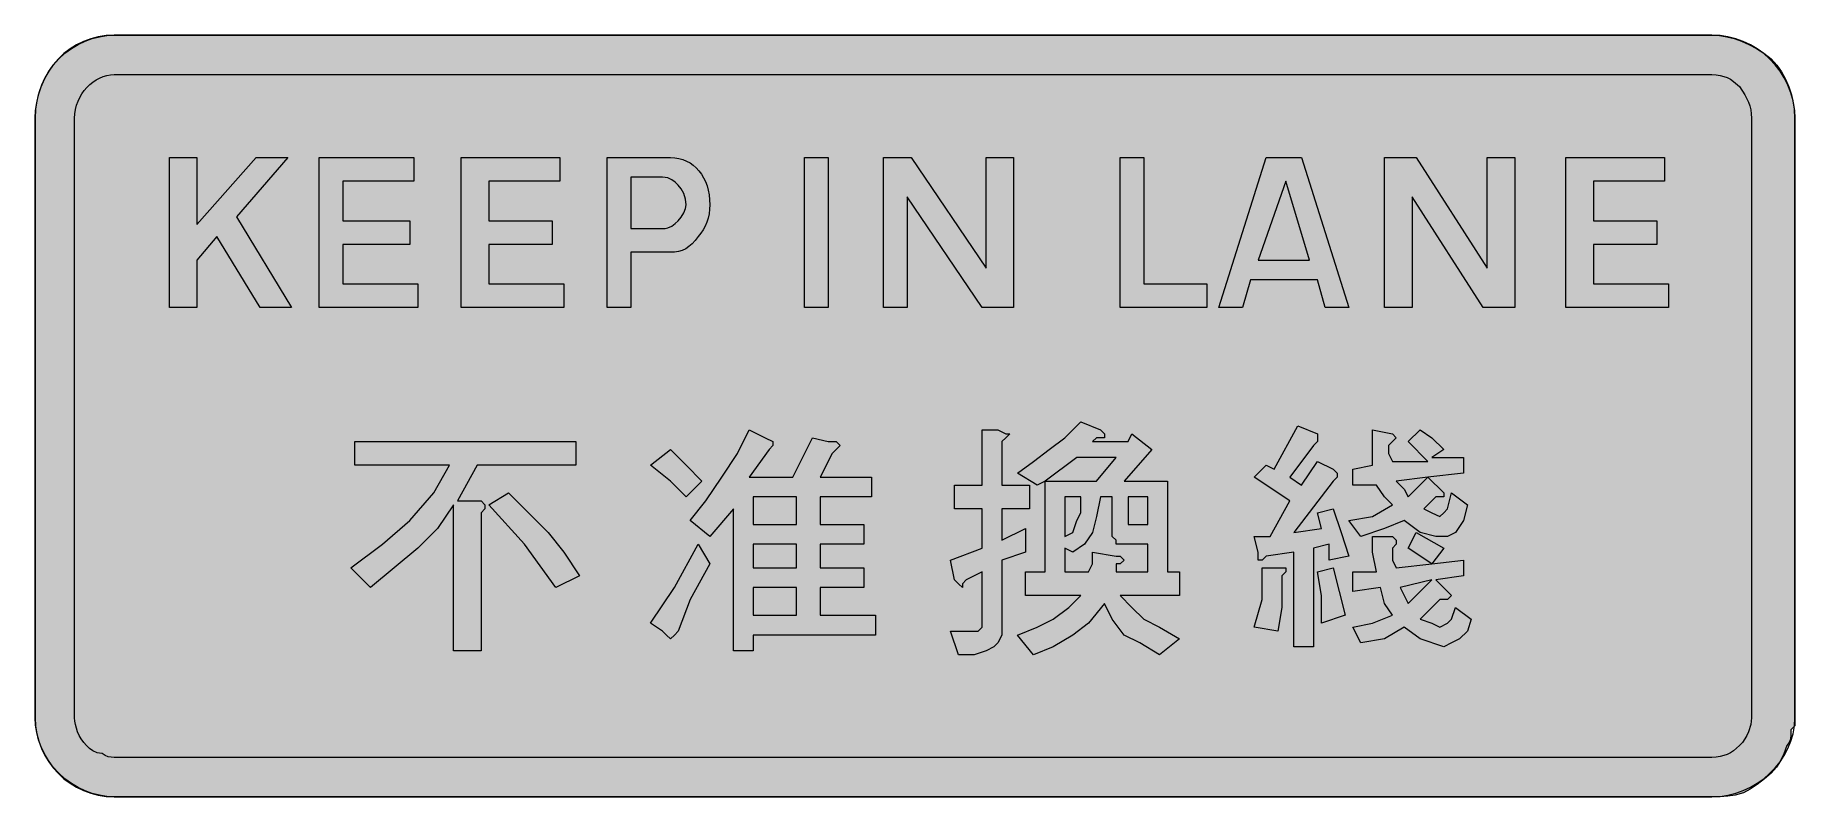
# Model space of a CAD drawing. Header units: metres. Extents: x 16 to 551, y 20 to 252.
import ezdxf

# ---------------------------------------------------------------- set-up
doc = ezdxf.new("R2010")
doc.units = ezdxf.units.M
for name, color, linetype, true_color in [('FILL_BLUE_0000FF', 7, 'Continuous', 0x0000ff), ('FILL_WHITE_FFFFFF', 7, 'Continuous', 0xffffff), ('STROKE_BLUE_0000FF', 7, 'Continuous', 0x0000ff), ('STROKE_WHITE_FFFFFF', 7, 'Continuous', 0xffffff)]:
    doc.layers.add(name, color=color, linetype=linetype, true_color=true_color)

msp = doc.modelspace()

# ---------------------------------------------------------------- hatches: boundary and pattern name
at = {"layer": 'FILL_BLUE_0000FF', "true_color": 0x0000ff}
h = msp.add_hatch(color=7, dxfattribs=at)
h.dxf.hatch_style = 1
h.paths.add_polyline_path([(527.17, 239.7), (528.36, 239.53), (529.48, 239.25), (530.52, 238.86), (531.51, 238.35), (532.45, 237.73), (534.27, 236.16), (535.85, 233.65), (536.97, 231.36), (537.36, 230.23), (537.65, 229.07), (537.81, 227.86), (537.87, 226.56), (537.87, 44.16), (537.81, 43.21), (537.65, 42.17), (536.97, 39.96), (536.46, 38.84), (535.85, 37.75), (535.11, 36.71), (534.27, 35.76), (532.45, 34.18), (531.51, 33.57), (530.52, 33.06), (529.48, 32.67), (528.36, 32.38), (527.17, 32.22), (525.87, 32.16), (39.87, 32.16), (38.97, 32.18), (38.07, 32.31), (37.17, 32.67), (36.27, 33.36), (35.42, 33.41), (34.68, 33.57), (33.42, 34.11), (32.39, 34.88), (31.47, 35.76), (30.63, 36.71), (29.9, 37.75), (29.28, 38.84), (28.77, 39.96), (28.1, 42.17), (27.93, 43.21), (27.87, 44.16), (27.87, 226.56), (27.94, 227.89), (28.14, 229.19), (28.46, 230.45), (28.9, 231.66), (29.44, 232.81), (30.08, 233.9), (30.81, 234.92), (31.62, 235.86), (32.5, 236.72), (33.44, 237.48), (34.43, 238.15), (35.46, 238.71), (36.53, 239.16), (37.63, 239.49), (38.75, 239.69), (39.87, 239.76), (525.87, 239.76), (527.17, 239.7)])
at = {"layer": 'FILL_WHITE_FFFFFF', "true_color": 0xffffff}
h = msp.add_hatch(color=7, dxfattribs=at)
h.dxf.hatch_style = 1
h.paths.add_polyline_path([(528.12, 251.65), (530.37, 251.31), (532.62, 250.75), (534.87, 249.96), (537.12, 248.95), (539.37, 247.71), (541.62, 246.25), (543.87, 244.56), (545.56, 242.65), (547.02, 240.57), (548.26, 238.34), (549.27, 236.01), (550.06, 233.63), (550.62, 231.23), (550.96, 228.86), (551.07, 226.56), (551.07, 44.16), (551.07, 41.76), (549.87, 40.56), (549.85, 38.97), (549.72, 37.71), (549.36, 36.68), (548.67, 35.76), (547.75, 33.27), (546.72, 31.11), (545.46, 29.18), (543.87, 27.36), (541.88, 25.58), (539.67, 23.91), (537.46, 22.47), (535.47, 21.36), (532.96, 20.67), (530.67, 20.31), (528.38, 20.18), (525.87, 20.16), (39.87, 20.16), (37.62, 20.27), (35.39, 20.61), (33.18, 21.17), (31.02, 21.96), (28.91, 22.97), (26.88, 24.21), (24.92, 25.67), (23.07, 27.36), (21.38, 29.21), (19.92, 31.17), (18.68, 33.2), (17.67, 35.31), (16.88, 37.47), (16.32, 39.68), (15.98, 41.91), (15.87, 44.16), (15.87, 226.56), (15.98, 228.86), (16.32, 231.23), (16.88, 233.63), (17.67, 236.01), (18.68, 238.34), (19.92, 240.57), (21.38, 242.65), (23.07, 244.56), (24.92, 246.25), (26.88, 247.71), (28.91, 248.95), (31.02, 249.96), (33.18, 250.75), (35.39, 251.31), (37.62, 251.65), (39.87, 251.76), (525.87, 251.76), (528.12, 251.65)])
h = msp.add_hatch(color=7, dxfattribs=at)
h.dxf.hatch_style = 1
h.paths.add_polyline_path([(71.07, 190.56), (65.07, 183.36), (65.07, 168.96), (56.67, 168.96), (56.67, 214.56), (65.07, 214.56), (65.07, 194.16), (83.07, 214.56), (92.67, 214.56), (77.07, 196.56), (93.87, 168.96), (84.27, 168.96), (71.07, 190.56)])
h = msp.add_hatch(color=7, dxfattribs=at)
h.dxf.hatch_style = 1
h.paths.add_polyline_path([(102.27, 214.56), (131.07, 214.56), (131.07, 207.36), (109.47, 207.36), (109.47, 195.36), (129.87, 195.36), (129.87, 188.16), (109.47, 188.16), (109.47, 176.16), (132.27, 176.16), (132.27, 168.96), (102.27, 168.96), (102.27, 214.56)])
h = msp.add_hatch(color=7, dxfattribs=at)
h.dxf.hatch_style = 1
h.paths.add_polyline_path([(145.47, 214.56), (175.47, 214.56), (175.47, 207.36), (153.87, 207.36), (153.87, 195.36), (173.07, 195.36), (173.07, 188.16), (153.87, 188.16), (153.87, 176.16), (176.67, 176.16), (176.67, 168.96), (145.47, 168.96), (145.47, 214.56)])
h = msp.add_hatch(color=7, dxfattribs=at)
h.dxf.hatch_style = 1
h.paths.add_polyline_path([(211.65, 214.29), (212.85, 213.95), (213.98, 213.49), (215.04, 212.91), (216.03, 212.22), (216.94, 211.42), (217.77, 210.51), (218.51, 209.51), (219.17, 208.41), (219.74, 207.22), (220.21, 205.95), (220.58, 204.61), (220.85, 203.19), (221.01, 201.71), (221.07, 200.16), (221.01, 198.81), (220.85, 197.48), (220.56, 196.17), (220.17, 194.91), (219.66, 193.7), (219.05, 192.57), (218.31, 191.51), (217.47, 190.56), (216.57, 189.32), (215.65, 188.29), (214.71, 187.46), (213.72, 186.81), (212.68, 186.33), (211.56, 186), (210.37, 185.82), (209.07, 185.76), (197.07, 185.76), (197.07, 168.96), (189.87, 168.96), (189.87, 214.56), (209.07, 214.56), (210.39, 214.49), (211.65, 214.29)])
h.paths.add_polyline_path([(206.67, 192.96), (207.52, 193.01), (208.26, 193.17), (209.52, 193.71), (210.55, 194.48), (211.47, 195.36), (212.35, 196.45), (213.12, 197.76), (213.66, 199.07), (213.87, 200.16), (213.66, 201.94), (213.12, 203.61), (212.35, 205.05), (211.47, 206.16), (210.55, 207.04), (209.52, 207.81), (208.26, 208.35), (207.52, 208.51), (206.67, 208.56), (197.07, 208.56), (197.07, 192.96), (206.67, 192.96)], flags=16)
h = msp.add_hatch(color=7, dxfattribs=at)
h.dxf.hatch_style = 1
h.paths.add_polyline_path([(249.87, 214.56), (257.07, 214.56), (257.07, 168.96), (249.87, 168.96), (249.87, 214.56)])
h = msp.add_hatch(color=7, dxfattribs=at)
h.dxf.hatch_style = 1
h.paths.add_polyline_path([(281.07, 202.56), (281.07, 168.96), (273.87, 168.96), (273.87, 214.56), (282.27, 214.56), (305.07, 180.96), (305.07, 214.56), (313.47, 214.56), (313.47, 168.96), (303.87, 168.96), (281.07, 202.56)])
h = msp.add_hatch(color=7, dxfattribs=at)
h.dxf.hatch_style = 1
h.paths.add_polyline_path([(345.87, 214.56), (353.07, 214.56), (353.07, 176.16), (372.27, 176.16), (372.27, 168.96), (345.87, 168.96), (345.87, 214.56)])
h = msp.add_hatch(color=7, dxfattribs=at)
h.dxf.hatch_style = 1
h.paths.add_polyline_path([(415.47, 168.96), (408.27, 168.96), (405.87, 177.36), (385.47, 177.36), (383.07, 168.96), (375.87, 168.96), (390.27, 214.56), (401.07, 214.56), (415.47, 168.96)])
h.paths.add_polyline_path([(387.87, 183.36), (403.47, 183.36), (396.27, 207.36), (387.87, 183.36)], flags=16)
h = msp.add_hatch(color=7, dxfattribs=at)
h.dxf.hatch_style = 1
h.paths.add_polyline_path([(434.67, 202.56), (434.67, 168.96), (426.27, 168.96), (426.27, 214.56), (435.87, 214.56), (457.47, 180.96), (457.47, 214.56), (465.87, 214.56), (465.87, 168.96), (456.27, 168.96), (434.67, 202.56)])
h = msp.add_hatch(color=7, dxfattribs=at)
h.dxf.hatch_style = 1
h.paths.add_polyline_path([(481.47, 214.56), (511.47, 214.56), (511.47, 207.36), (489.87, 207.36), (489.87, 195.36), (509.07, 195.36), (509.07, 188.16), (489.87, 188.16), (489.87, 176.16), (512.67, 176.16), (512.67, 168.96), (481.47, 168.96), (481.47, 214.56)])
h = msp.add_hatch(color=7, dxfattribs=at)
h.dxf.hatch_style = 1
h.paths.add_polyline_path([(329.07, 129.36), (333.87, 134.16), (339.87, 131.76), (341.07, 130.56), (341.07, 129.36), (339.87, 129.36), (338.67, 129.36), (337.47, 128.16), (348.27, 128.16), (349.47, 130.56), (355.47, 125.76), (347.07, 116.16), (360.27, 116.16), (360.27, 88.56), (363.87, 88.56), (363.87, 81.36), (345.87, 81.36), (349.47, 77.76), (353.07, 74.16), (357.87, 71.76), (363.87, 68.16), (357.87, 63.36), (351.87, 66.96), (347.07, 69.36), (343.47, 74.16), (341.07, 78.96), (336.27, 72.96), (331.47, 69.36), (325.47, 65.76), (319.47, 63.36), (314.67, 69.36), (320.67, 71.76), (325.47, 74.16), (330.27, 77.76), (333.87, 81.36), (317.07, 81.36), (317.07, 88.56), (323.07, 88.56), (323.07, 116.16), (320.67, 114.96), (314.67, 118.56), (319.47, 122.16), (324.27, 125.76), (329.07, 129.36)])
h.paths.add_polyline_path([(338.67, 116.16), (344.67, 123.36), (332.67, 123.36), (323.07, 116.16), (338.67, 116.16)], flags=16)
h.paths.add_polyline_path([(333.87, 111.36), (329.07, 111.36), (329.07, 99.36), (331.47, 100.56), (332.67, 104.16), (333.87, 106.56), (333.87, 111.36)], flags=16)
h.paths.add_polyline_path([(348.27, 111.36), (348.27, 102.96), (354.27, 102.96), (354.27, 111.36), (348.27, 111.36)], flags=16)
h.paths.add_polyline_path([(337.47, 90.96), (337.47, 94.56), (344.67, 93.36), (345.87, 93.36), (347.07, 92.16), (345.87, 90.96), (344.67, 90.96), (344.67, 88.56), (354.27, 88.56), (354.27, 96.96), (347.07, 96.96), (344.67, 96.96), (344.67, 98.16), (343.47, 99.36), (343.47, 100.56), (343.47, 111.36), (339.87, 111.36), (338.67, 105.36), (337.47, 100.56), (335.07, 96.96), (331.47, 94.56), (329.07, 95.76), (329.07, 88.56), (336.27, 88.56), (337.47, 90.96)], flags=16)
h = msp.add_hatch(color=7, dxfattribs=at)
h.dxf.hatch_style = 1
h.paths.add_polyline_path([(233.07, 131.76), (237.87, 129.36), (240.27, 128.16), (240.27, 126.96), (239.07, 125.76), (233.07, 117.36), (246.27, 117.36), (252.27, 129.36), (257.07, 128.16), (259.47, 128.16), (260.67, 126.96), (259.47, 125.76), (258.27, 124.56), (254.67, 117.36), (270.27, 117.36), (270.27, 111.36), (254.67, 111.36), (254.67, 102.96), (267.87, 102.96), (267.87, 96.96), (254.67, 96.96), (254.67, 89.76), (267.87, 89.76), (267.87, 83.76), (254.67, 83.76), (254.67, 75.36), (271.47, 75.36), (271.47, 69.36), (234.27, 69.36), (234.27, 64.56), (228.27, 64.56), (228.27, 107.76), (221.07, 99.36), (215.07, 104.16), (219.87, 110.16), (224.67, 117.36), (229.47, 124.56), (233.07, 131.76)])
h.paths.add_polyline_path([(234.27, 89.76), (247.47, 89.76), (247.47, 96.96), (234.27, 96.96), (234.27, 89.76)], flags=16)
h.paths.add_polyline_path([(234.27, 111.36), (234.27, 102.96), (247.47, 102.96), (247.47, 111.36), (234.27, 111.36)], flags=16)
h.paths.add_polyline_path([(247.47, 83.76), (234.27, 83.76), (234.27, 75.36), (247.47, 75.36), (247.47, 83.76)], flags=16)
h = msp.add_hatch(color=7, dxfattribs=at)
h.dxf.hatch_style = 1
h.paths.add_polyline_path([(303.87, 114.96), (303.87, 131.76), (308.67, 131.76), (311.07, 130.56), (312.27, 130.56), (311.07, 129.36), (309.87, 128.16), (309.87, 114.96), (318.27, 114.96), (318.27, 107.76), (309.87, 107.76), (309.87, 98.16), (317.07, 101.76), (317.07, 94.56), (309.87, 92.16), (309.87, 72.96), (309.87, 69.36), (308.67, 66.96), (307.47, 65.76), (305.07, 64.56), (301.47, 63.36), (296.67, 63.36), (294.27, 70.56), (299.07, 70.56), (301.47, 70.56), (302.67, 70.56), (303.87, 71.76), (303.87, 74.16), (303.87, 88.56), (299.07, 86.16), (297.87, 84.96), (297.87, 83.76), (296.67, 84.96), (295.47, 86.16), (294.27, 92.16), (303.87, 95.76), (303.87, 107.76), (295.47, 107.76), (295.47, 114.96), (303.87, 114.96)])
h = msp.add_hatch(color=7, dxfattribs=at)
h.dxf.hatch_style = 1
h.paths.add_polyline_path([(405.87, 130.56), (405.87, 128.16), (404.67, 126.96), (397.47, 117.36), (401.07, 114.96), (405.87, 122.16), (410.67, 119.76), (411.87, 118.56), (411.87, 117.36), (410.67, 116.16), (398.67, 100.56), (407.07, 101.76), (405.87, 106.56), (410.67, 107.76), (413.07, 100.56), (415.47, 93.36), (409.47, 92.16), (409.47, 96.96), (404.67, 95.76), (404.67, 65.76), (398.67, 65.76), (398.67, 94.56), (390.27, 93.36), (389.07, 92.16), (387.87, 92.16), (387.87, 94.56), (386.67, 99.36), (391.47, 99.36), (397.47, 110.16), (386.67, 117.36), (390.27, 120.96), (392.67, 119.76), (399.87, 132.96), (405.87, 130.56)])
h = msp.add_hatch(color=7, dxfattribs=at)
h.dxf.hatch_style = 1
h.paths.add_polyline_path([(444.27, 111.36), (441.87, 111.36), (438.27, 107.76), (440.67, 106.56), (443.07, 105.36), (444.27, 106.56), (445.47, 107.76), (446.67, 112.56), (451.47, 108.96), (450.27, 104.16), (447.87, 100.56), (445.47, 99.36), (441.87, 99.36), (437.07, 100.56), (432.27, 104.16), (426.27, 101.76), (419.07, 99.36), (415.47, 104.16), (422.67, 105.36), (428.67, 108.96), (426.27, 111.36), (423.87, 114.96), (416.67, 114.96), (416.67, 119.76), (422.67, 120.96), (422.67, 125.76), (422.67, 131.76), (428.67, 130.56), (429.87, 129.36), (427.47, 126.96), (427.47, 124.56), (428.67, 122.16), (439.47, 122.16), (433.47, 128.16), (437.07, 131.76), (440.67, 129.36), (444.27, 125.76), (440.67, 123.36), (450.27, 123.36), (450.27, 118.56), (439.47, 117.36), (444.27, 112.56), (444.27, 111.36)])
h.paths.add_polyline_path([(429.87, 116.16), (432.27, 113.76), (433.47, 111.36), (439.47, 117.36), (429.87, 116.16)], flags=16)
h = msp.add_hatch(color=7, dxfattribs=at)
h.dxf.hatch_style = 1
h.paths.add_polyline_path([(180.27, 128.16), (180.27, 120.96), (150.27, 120.96), (144.27, 110.16), (149.07, 110.16), (151.47, 110.16), (152.67, 108.96), (152.67, 107.76), (151.47, 106.56), (151.47, 64.56), (143.07, 64.56), (143.07, 108.96), (138.27, 101.76), (132.27, 95.76), (125.07, 89.76), (117.87, 83.76), (111.87, 89.76), (121.47, 96.96), (129.87, 104.16), (137.07, 112.56), (141.87, 120.96), (113.07, 120.96), (113.07, 128.16), (180.27, 128.16)])
h = msp.add_hatch(color=7, dxfattribs=at)
h.dxf.hatch_style = 1
h.paths.add_polyline_path([(209.07, 116.16), (203.07, 120.96), (209.07, 125.76), (213.87, 120.96), (218.67, 116.16), (213.87, 111.36), (209.07, 116.16)])
h = msp.add_hatch(color=7, dxfattribs=at)
h.dxf.hatch_style = 1
h.paths.add_polyline_path([(164.67, 96.96), (153.87, 108.96), (159.87, 112.56), (165.87, 106.56), (171.87, 100.56), (176.67, 94.56), (181.47, 87.36), (174.27, 83.76), (164.67, 96.96)])
h = msp.add_hatch(color=7, dxfattribs=at)
h.dxf.hatch_style = 1
h.paths.add_polyline_path([(210.27, 83.76), (217.47, 96.96), (221.07, 90.96), (215.07, 80.16), (211.47, 70.56), (210.27, 69.36), (209.07, 68.16), (207.87, 69.36), (206.67, 70.56), (203.07, 72.96), (210.27, 83.76)])
h = msp.add_hatch(color=7, dxfattribs=at)
h.dxf.hatch_style = 1
h.paths.add_polyline_path([(445.47, 82.56), (446.67, 81.36), (445.47, 80.16), (443.07, 80.16), (437.07, 74.16), (440.67, 72.96), (443.07, 71.76), (445.47, 72.96), (446.67, 74.16), (447.87, 77.76), (452.67, 74.16), (451.47, 70.56), (449.07, 68.16), (446.67, 66.96), (444.27, 65.76), (437.07, 68.16), (432.27, 71.76), (426.27, 68.16), (419.07, 66.96), (416.67, 71.76), (422.67, 72.96), (428.67, 75.36), (426.27, 78.96), (425.07, 83.76), (416.67, 82.56), (416.67, 88.56), (423.87, 88.56), (422.67, 94.56), (422.67, 99.36), (428.67, 99.36), (429.87, 98.16), (429.87, 96.96), (428.67, 95.76), (428.67, 92.16), (429.87, 89.76), (440.67, 90.96), (450.27, 92.16), (450.27, 87.36), (441.87, 86.16), (445.47, 82.56)])
h.paths.add_polyline_path([(433.47, 78.96), (440.67, 86.16), (431.07, 83.76), (432.27, 81.36), (433.47, 78.96)], flags=16)
h = msp.add_hatch(color=7, dxfattribs=at)
h.dxf.hatch_style = 1
h.paths.add_polyline_path([(440.67, 90.96), (433.47, 95.76), (435.87, 100.56), (444.27, 95.76), (440.67, 90.96)])
h = msp.add_hatch(color=7, dxfattribs=at)
h.dxf.hatch_style = 1
h.paths.add_polyline_path([(396.27, 89.76), (396.27, 88.56), (395.07, 87.36), (395.07, 77.76), (393.87, 70.56), (386.67, 71.76), (389.07, 80.16), (389.07, 89.76), (393.87, 89.76), (396.27, 89.76)])
h = msp.add_hatch(color=7, dxfattribs=at)
h.dxf.hatch_style = 1
h.paths.add_polyline_path([(414.27, 75.36), (407.07, 72.96), (407.07, 81.36), (405.87, 88.56), (410.67, 89.76), (414.27, 75.36)])

# ---------------------------------------------------------------- linework, layer by layer
at = {"layer": 'FILL_BLUE_0000FF', "lineweight": 0, "true_color": 0x0000ff}
msp.add_lwpolyline([(527.17, 239.7), (528.36, 239.53), (529.48, 239.25), (530.52, 238.86), (531.51, 238.35), (532.45, 237.73), (534.27, 236.16), (535.85, 233.65), (536.97, 231.36), (537.36, 230.23), (537.65, 229.07), (537.81, 227.86), (537.87, 226.56), (537.87, 44.16), (537.81, 43.21), (537.65, 42.17), (536.97, 39.96), (536.46, 38.84), (535.85, 37.75), (535.11, 36.71), (534.27, 35.76), (532.45, 34.18), (531.51, 33.57), (530.52, 33.06), (529.48, 32.67), (528.36, 32.38), (527.17, 32.22), (525.87, 32.16), (39.87, 32.16), (38.97, 32.18), (38.07, 32.31), (37.17, 32.67), (36.27, 33.36), (35.42, 33.41), (34.68, 33.57), (33.42, 34.11), (32.39, 34.88), (31.47, 35.76), (30.63, 36.71), (29.9, 37.75), (29.28, 38.84), (28.77, 39.96), (28.1, 42.17), (27.93, 43.21), (27.87, 44.16), (27.87, 226.56), (27.94, 227.89), (28.14, 229.19), (28.46, 230.45), (28.9, 231.66), (29.44, 232.81), (30.08, 233.9), (30.81, 234.92), (31.62, 235.86), (32.5, 236.72), (33.44, 237.48), (34.43, 238.15), (35.46, 238.71), (36.53, 239.16), (37.63, 239.49), (38.75, 239.69), (39.87, 239.76), (525.87, 239.76)], close=True, dxfattribs=at)
at = {"layer": 'FILL_WHITE_FFFFFF', "lineweight": 0, "true_color": 0xffffff}
for points in [[(528.12, 251.65), (530.37, 251.31), (532.62, 250.75), (534.87, 249.96), (537.12, 248.95), (539.37, 247.71), (541.62, 246.25), (543.87, 244.56), (545.56, 242.65), (547.02, 240.57), (548.26, 238.34), (549.27, 236.01), (550.06, 233.63), (550.62, 231.23), (550.96, 228.86), (551.07, 226.56), (551.07, 44.16), (551.07, 41.76), (549.87, 40.56), (549.85, 38.97), (549.72, 37.71), (549.36, 36.68), (548.67, 35.76), (547.75, 33.27), (546.72, 31.11), (545.46, 29.18), (543.87, 27.36), (541.88, 25.58), (539.67, 23.91), (537.46, 22.47), (535.47, 21.36), (532.96, 20.67), (530.67, 20.31), (528.38, 20.18), (525.87, 20.16), (39.87, 20.16), (37.62, 20.27), (35.39, 20.61), (33.18, 21.17), (31.02, 21.96), (28.91, 22.97), (26.88, 24.21), (24.92, 25.67), (23.07, 27.36), (21.38, 29.21), (19.92, 31.17), (18.68, 33.2), (17.67, 35.31), (16.88, 37.47), (16.32, 39.68), (15.98, 41.91), (15.87, 44.16), (15.87, 226.56), (15.98, 228.86), (16.32, 231.23), (16.88, 233.63), (17.67, 236.01), (18.68, 238.34), (19.92, 240.57), (21.38, 242.65), (23.07, 244.56), (24.92, 246.25), (26.88, 247.71), (28.91, 248.95), (31.02, 249.96), (33.18, 250.75), (35.39, 251.31), (37.62, 251.65), (39.87, 251.76), (525.87, 251.76)], [(71.07, 190.56), (65.07, 183.36), (65.07, 168.96), (56.67, 168.96), (56.67, 214.56), (65.07, 214.56), (65.07, 194.16), (83.07, 214.56), (92.67, 214.56), (77.07, 196.56), (93.87, 168.96), (84.27, 168.96)], [(102.27, 214.56), (131.07, 214.56), (131.07, 207.36), (109.47, 207.36), (109.47, 195.36), (129.87, 195.36), (129.87, 188.16), (109.47, 188.16), (109.47, 176.16), (132.27, 176.16), (132.27, 168.96), (102.27, 168.96)], [(145.47, 214.56), (175.47, 214.56), (175.47, 207.36), (153.87, 207.36), (153.87, 195.36), (173.07, 195.36), (173.07, 188.16), (153.87, 188.16), (153.87, 176.16), (176.67, 176.16), (176.67, 168.96), (145.47, 168.96)], [(211.65, 214.29), (212.85, 213.95), (213.98, 213.49), (215.04, 212.91), (216.03, 212.22), (216.94, 211.42), (217.77, 210.51), (218.51, 209.51), (219.17, 208.41), (219.74, 207.22), (220.21, 205.95), (220.58, 204.61), (220.85, 203.19), (221.01, 201.71), (221.07, 200.16), (221.01, 198.81), (220.85, 197.48), (220.56, 196.17), (220.17, 194.91), (219.66, 193.7), (219.05, 192.57), (218.31, 191.51), (217.47, 190.56), (216.57, 189.32), (215.65, 188.29), (214.71, 187.46), (213.72, 186.81), (212.68, 186.33), (211.56, 186), (210.37, 185.82), (209.07, 185.76), (197.07, 185.76), (197.07, 168.96), (189.87, 168.96), (189.87, 214.56), (209.07, 214.56), (210.39, 214.49)], [(249.87, 214.56), (257.07, 214.56), (257.07, 168.96), (249.87, 168.96)], [(281.07, 202.56), (281.07, 168.96), (273.87, 168.96), (273.87, 214.56), (282.27, 214.56), (305.07, 180.96), (305.07, 214.56), (313.47, 214.56), (313.47, 168.96), (303.87, 168.96)], [(345.87, 214.56), (353.07, 214.56), (353.07, 176.16), (372.27, 176.16), (372.27, 168.96), (345.87, 168.96)], [(415.47, 168.96), (408.27, 168.96), (405.87, 177.36), (385.47, 177.36), (383.07, 168.96), (375.87, 168.96), (390.27, 214.56), (401.07, 214.56)], [(434.67, 202.56), (434.67, 168.96), (426.27, 168.96), (426.27, 214.56), (435.87, 214.56), (457.47, 180.96), (457.47, 214.56), (465.87, 214.56), (465.87, 168.96), (456.27, 168.96)], [(481.47, 214.56), (511.47, 214.56), (511.47, 207.36), (489.87, 207.36), (489.87, 195.36), (509.07, 195.36), (509.07, 188.16), (489.87, 188.16), (489.87, 176.16), (512.67, 176.16), (512.67, 168.96), (481.47, 168.96)], [(206.67, 192.96), (207.52, 193.01), (208.26, 193.17), (209.52, 193.71), (210.55, 194.48), (211.47, 195.36), (212.35, 196.45), (213.12, 197.76), (213.66, 199.07), (213.87, 200.16), (213.66, 201.94), (213.12, 203.61), (212.35, 205.05), (211.47, 206.16), (210.55, 207.04), (209.52, 207.81), (208.26, 208.35), (207.52, 208.51), (206.67, 208.56), (197.07, 208.56), (197.07, 192.96)], [(387.87, 183.36), (403.47, 183.36), (396.27, 207.36)], [(329.07, 129.36), (333.87, 134.16), (339.87, 131.76), (341.07, 130.56), (341.07, 129.36), (339.87, 129.36), (338.67, 129.36), (337.47, 128.16), (348.27, 128.16), (349.47, 130.56), (355.47, 125.76), (347.07, 116.16), (360.27, 116.16), (360.27, 88.56), (363.87, 88.56), (363.87, 81.36), (345.87, 81.36), (349.47, 77.76), (353.07, 74.16), (357.87, 71.76), (363.87, 68.16), (357.87, 63.36), (351.87, 66.96), (347.07, 69.36), (343.47, 74.16), (341.07, 78.96), (336.27, 72.96), (331.47, 69.36), (325.47, 65.76), (319.47, 63.36), (314.67, 69.36), (320.67, 71.76), (325.47, 74.16), (330.27, 77.76), (333.87, 81.36), (317.07, 81.36), (317.07, 88.56), (323.07, 88.56), (323.07, 116.16), (320.67, 114.96), (314.67, 118.56), (319.47, 122.16), (324.27, 125.76)], [(233.07, 131.76), (237.87, 129.36), (240.27, 128.16), (240.27, 126.96), (239.07, 125.76), (233.07, 117.36), (246.27, 117.36), (252.27, 129.36), (257.07, 128.16), (259.47, 128.16), (260.67, 126.96), (259.47, 125.76), (258.27, 124.56), (254.67, 117.36), (270.27, 117.36), (270.27, 111.36), (254.67, 111.36), (254.67, 102.96), (267.87, 102.96), (267.87, 96.96), (254.67, 96.96), (254.67, 89.76), (267.87, 89.76), (267.87, 83.76), (254.67, 83.76), (254.67, 75.36), (271.47, 75.36), (271.47, 69.36), (234.27, 69.36), (234.27, 64.56), (228.27, 64.56), (228.27, 107.76), (221.07, 99.36), (215.07, 104.16), (219.87, 110.16), (224.67, 117.36), (229.47, 124.56)], [(303.87, 114.96), (303.87, 131.76), (308.67, 131.76), (311.07, 130.56), (312.27, 130.56), (311.07, 129.36), (309.87, 128.16), (309.87, 114.96), (318.27, 114.96), (318.27, 107.76), (309.87, 107.76), (309.87, 98.16), (317.07, 101.76), (317.07, 94.56), (309.87, 92.16), (309.87, 72.96), (309.87, 69.36), (308.67, 66.96), (307.47, 65.76), (305.07, 64.56), (301.47, 63.36), (296.67, 63.36), (294.27, 70.56), (299.07, 70.56), (301.47, 70.56), (302.67, 70.56), (303.87, 71.76), (303.87, 74.16), (303.87, 88.56), (299.07, 86.16), (297.87, 84.96), (297.87, 83.76), (296.67, 84.96), (295.47, 86.16), (294.27, 92.16), (303.87, 95.76), (303.87, 107.76), (295.47, 107.76), (295.47, 114.96)], [(405.87, 130.56), (405.87, 128.16), (404.67, 126.96), (397.47, 117.36), (401.07, 114.96), (405.87, 122.16), (410.67, 119.76), (411.87, 118.56), (411.87, 117.36), (410.67, 116.16), (398.67, 100.56), (407.07, 101.76), (405.87, 106.56), (410.67, 107.76), (413.07, 100.56), (415.47, 93.36), (409.47, 92.16), (409.47, 96.96), (404.67, 95.76), (404.67, 65.76), (398.67, 65.76), (398.67, 94.56), (390.27, 93.36), (389.07, 92.16), (387.87, 92.16), (387.87, 94.56), (386.67, 99.36), (391.47, 99.36), (397.47, 110.16), (386.67, 117.36), (390.27, 120.96), (392.67, 119.76), (399.87, 132.96)], [(444.27, 111.36), (441.87, 111.36), (438.27, 107.76), (440.67, 106.56), (443.07, 105.36), (444.27, 106.56), (445.47, 107.76), (446.67, 112.56), (451.47, 108.96), (450.27, 104.16), (447.87, 100.56), (445.47, 99.36), (441.87, 99.36), (437.07, 100.56), (432.27, 104.16), (426.27, 101.76), (419.07, 99.36), (415.47, 104.16), (422.67, 105.36), (428.67, 108.96), (426.27, 111.36), (423.87, 114.96), (416.67, 114.96), (416.67, 119.76), (422.67, 120.96), (422.67, 125.76), (422.67, 131.76), (428.67, 130.56), (429.87, 129.36), (427.47, 126.96), (427.47, 124.56), (428.67, 122.16), (439.47, 122.16), (433.47, 128.16), (437.07, 131.76), (440.67, 129.36), (444.27, 125.76), (440.67, 123.36), (450.27, 123.36), (450.27, 118.56), (439.47, 117.36), (444.27, 112.56)], [(180.27, 128.16), (180.27, 120.96), (150.27, 120.96), (144.27, 110.16), (149.07, 110.16), (151.47, 110.16), (152.67, 108.96), (152.67, 107.76), (151.47, 106.56), (151.47, 64.56), (143.07, 64.56), (143.07, 108.96), (138.27, 101.76), (132.27, 95.76), (125.07, 89.76), (117.87, 83.76), (111.87, 89.76), (121.47, 96.96), (129.87, 104.16), (137.07, 112.56), (141.87, 120.96), (113.07, 120.96), (113.07, 128.16)], [(209.07, 116.16), (203.07, 120.96), (209.07, 125.76), (213.87, 120.96), (218.67, 116.16), (213.87, 111.36)], [(338.67, 116.16), (344.67, 123.36), (332.67, 123.36), (323.07, 116.16)], [(164.67, 96.96), (153.87, 108.96), (159.87, 112.56), (165.87, 106.56), (171.87, 100.56), (176.67, 94.56), (181.47, 87.36), (174.27, 83.76)], [(429.87, 116.16), (432.27, 113.76), (433.47, 111.36), (439.47, 117.36)], [(234.27, 111.36), (234.27, 102.96), (247.47, 102.96), (247.47, 111.36)], [(333.87, 111.36), (329.07, 111.36), (329.07, 99.36), (331.47, 100.56), (332.67, 104.16), (333.87, 106.56)], [(337.47, 90.96), (337.47, 94.56), (344.67, 93.36), (345.87, 93.36), (347.07, 92.16), (345.87, 90.96), (344.67, 90.96), (344.67, 88.56), (354.27, 88.56), (354.27, 96.96), (347.07, 96.96), (344.67, 96.96), (344.67, 98.16), (343.47, 99.36), (343.47, 100.56), (343.47, 111.36), (339.87, 111.36), (338.67, 105.36), (337.47, 100.56), (335.07, 96.96), (331.47, 94.56), (329.07, 95.76), (329.07, 88.56), (336.27, 88.56)], [(348.27, 111.36), (348.27, 102.96), (354.27, 102.96), (354.27, 111.36)], [(210.27, 83.76), (217.47, 96.96), (221.07, 90.96), (215.07, 80.16), (211.47, 70.56), (210.27, 69.36), (209.07, 68.16), (207.87, 69.36), (206.67, 70.56), (203.07, 72.96)], [(234.27, 89.76), (247.47, 89.76), (247.47, 96.96), (234.27, 96.96)], [(445.47, 82.56), (446.67, 81.36), (445.47, 80.16), (443.07, 80.16), (437.07, 74.16), (440.67, 72.96), (443.07, 71.76), (445.47, 72.96), (446.67, 74.16), (447.87, 77.76), (452.67, 74.16), (451.47, 70.56), (449.07, 68.16), (446.67, 66.96), (444.27, 65.76), (437.07, 68.16), (432.27, 71.76), (426.27, 68.16), (419.07, 66.96), (416.67, 71.76), (422.67, 72.96), (428.67, 75.36), (426.27, 78.96), (425.07, 83.76), (416.67, 82.56), (416.67, 88.56), (423.87, 88.56), (422.67, 94.56), (422.67, 99.36), (428.67, 99.36), (429.87, 98.16), (429.87, 96.96), (428.67, 95.76), (428.67, 92.16), (429.87, 89.76), (440.67, 90.96), (450.27, 92.16), (450.27, 87.36), (441.87, 86.16)], [(440.67, 90.96), (433.47, 95.76), (435.87, 100.56), (444.27, 95.76)], [(396.27, 89.76), (396.27, 88.56), (395.07, 87.36), (395.07, 77.76), (393.87, 70.56), (386.67, 71.76), (389.07, 80.16), (389.07, 89.76), (393.87, 89.76)], [(414.27, 75.36), (407.07, 72.96), (407.07, 81.36), (405.87, 88.56), (410.67, 89.76)], [(433.47, 78.96), (440.67, 86.16), (431.07, 83.76), (432.27, 81.36)], [(247.47, 83.76), (234.27, 83.76), (234.27, 75.36), (247.47, 75.36)]]:
    msp.add_lwpolyline(points, close=True, dxfattribs=at)
at = {"layer": 'STROKE_BLUE_0000FF', "lineweight": 0, "true_color": 0x0000ff}
msp.add_lwpolyline([(551.07, 44.16), (551.07, 226.56), (550.93, 229.22), (550.53, 231.78), (549.88, 234.23), (548.99, 236.57), (547.88, 238.79), (546.58, 240.86), (545.08, 242.79), (543.42, 244.56), (541.6, 246.16), (539.64, 247.58), (537.56, 248.82), (535.38, 249.85), (533.1, 250.67), (530.74, 251.27), (528.33, 251.64), (525.87, 251.76), (39.87, 251.76), (37.43, 251.64), (35.05, 251.27), (32.75, 250.67), (30.55, 249.85), (28.45, 248.82), (26.48, 247.58), (24.63, 246.16), (22.92, 244.56), (21.37, 242.79), (19.98, 240.86), (18.78, 238.79), (17.76, 236.57), (16.95, 234.23), (16.36, 231.78), (15.99, 229.22), (15.87, 226.56), (15.87, 44.16), (15.99, 41.72), (16.36, 39.34), (16.95, 37.04), (17.76, 34.84), (18.78, 32.74), (19.98, 30.77), (21.37, 28.92), (22.92, 27.21), (24.63, 25.66), (26.48, 24.27), (28.45, 23.07), (30.55, 22.05), (32.75, 21.24), (35.05, 20.65), (37.43, 20.28), (39.87, 20.16), (525.87, 20.16), (528.33, 20.28), (530.74, 20.65), (533.1, 21.24), (535.38, 22.05), (537.56, 23.07), (539.64, 24.27), (541.6, 25.66), (543.42, 27.21), (545.08, 28.92), (546.58, 30.77), (547.88, 32.74), (548.99, 34.84), (549.88, 37.04), (550.53, 39.34), (550.93, 41.72), (551.07, 44.16)], dxfattribs=at)
at = {"layer": 'STROKE_WHITE_FFFFFF', "lineweight": 0, "true_color": 0xffffff}
msp.add_lwpolyline([(249.87, 214.56), (257.07, 214.56), (257.07, 168.96), (249.87, 168.96), (249.87, 214.56)], dxfattribs=at)

doc.saveas('drawing.dxf')
